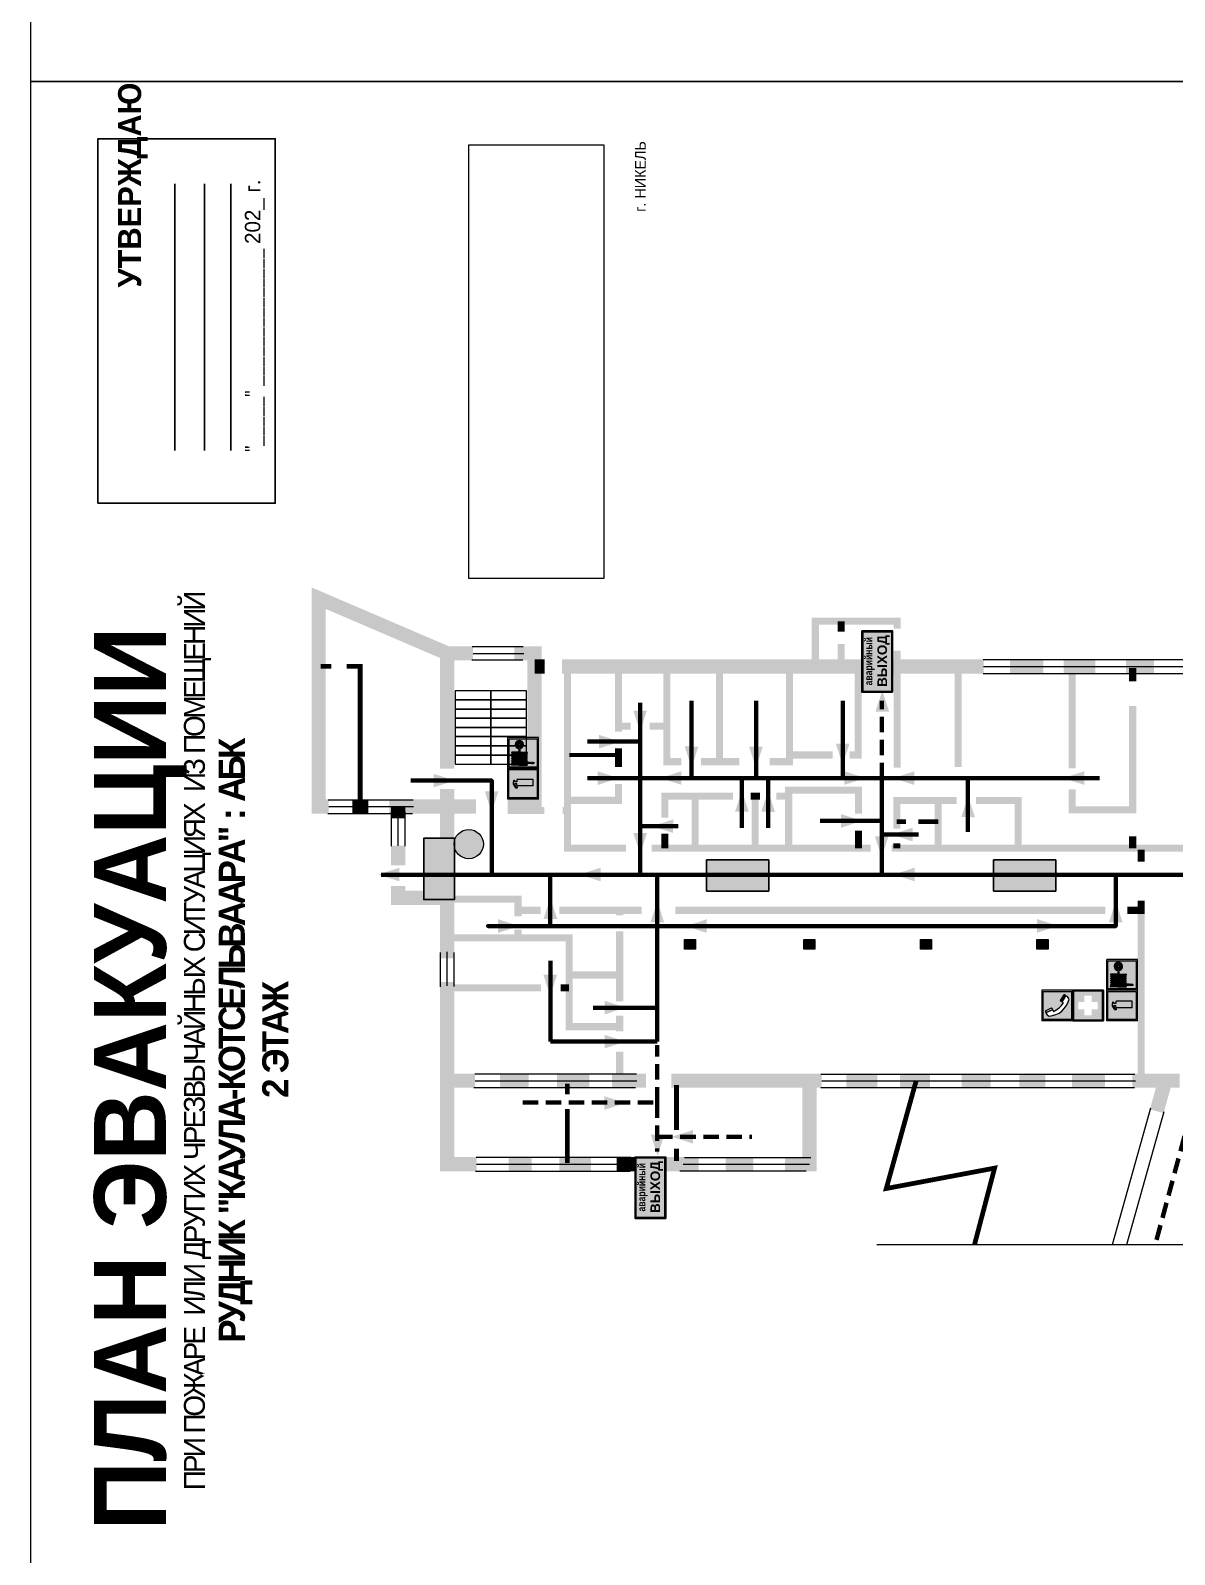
# Model space of a CAD drawing. Header units: millimetres. Extents: x 13114 to 67229, y 22859 to 38520.
# Drawn here: x 20346.7 to 20644.9, y 35564.2 to 35961.5 of the extents above; entities that cross this region are included whole.
import ezdxf

# ---------------------------------------------------------------- set-up
doc = ezdxf.new("R2010")
doc.units = ezdxf.units.MM
doc.linetypes.add('{ Wide Dash }', pattern=[12, 4, -2, 4, -2])
doc.layers.add('План_Штампы', color=7, linetype='Continuous')
doc.styles.add('обычный', font='arial.ttf')
picture_1 = doc.add_image_def('image1.jpg', size_in_pixel=(337, 105))

# ---------------------------------------------------------------- blocks, each defined once
blk = doc.blocks.new('A$C32E8229D')
at = {"true_color": 0xffffff}
blk.add_hatch(color=7, dxfattribs=at).paths.add_polyline_path([(0, 0), (0, -8), (16, -8), (16, 0)])
h = blk.add_hatch(color=126)
h.paths.add_polyline_path([(0.2, -0.2), (15.8, -0.2), (15.8, -7.8), (0.2, -7.8)])
h.paths.add_polyline_path([(13.49, -2.05), (12.08, -2.05), (11.37, -2.63, 0.162397), (11.29, -2.84), (11.29, -3.63), (10.35, -3.63), (10.35, -4.05), (11.68, -4.05), (11.68, -3.48), (12.26, -4.28), (11.29, -5.1), (11.29, -6.78), (11.85, -6.78), (11.85, -5.44), (12.8, -4.64), (12.8, -5.94), (14.46, -5.94), (14.46, -5.39), (13.45, -5.39), (13.45, -3.97), (12.46, -2.59), (13.15, -2.59), (13.69, -3.34), (14.18, -3)], flags=16)
h.paths.add_polyline_path([(10.74, -1.82, 1), (11.8, -1.82, 1)], flags=16)
h.paths.add_polyline_path([(9.39, -3.59), (5.99, -3.59), (6.56, -3.03), (5.91, -3.03), (5.1, -3.83), (5.91, -4.64), (6.56, -4.64), (5.99, -4.09), (9.39, -4.09)], flags=16)
h.paths.add_polyline_path([(4.29, -1.08), (1.72, -1.08), (1.72, -6.6), (4.29, -6.6)], flags=16)
at = {"color": 126}
blk.add_lwpolyline([(16, -8), (0, -8), (0, 0), (16, 0)], close=True, dxfattribs=at)
blk = doc.blocks.new('A$C3AD82952')
at = {"true_color": 0xf5f5ff}
h = blk.add_hatch(color=7, dxfattribs=at)
h.dxf.hatch_style = 1
h.paths.add_polyline_path([(8.21, 8.73, 0.414214), (7.89, 9.05), (7.22, 9.05), (7.22, 9.92), (7.59, 9.92, 1), (7.57, 10.36), (7.22, 10.36), (7.22, 10.6), (6.43, 10.6), (6.43, 10.36), (6.01, 10.36), (4.74, 9.59), (4.74, 8.69), (4.98, 8.73), (4.98, 9.26), (6.12, 9.91), (6.43, 9.91), (6.43, 9.05), (5.76, 9.05, 0.414214), (5.44, 8.73), (5.44, 2.2), (8.21, 2.2)], flags=0)
h.paths.add_polyline_path([(12.8, 12.8), (0, 12.8), (0, 0), (12.8, 0)])
h.paths.add_polyline_path([(0.51, 12.29), (12.29, 12.29), (12.29, 0.51), (0.51, 0.51)], flags=16)
h.paths.add_polyline_path([(4.74, 9.59), (6.01, 10.36), (6.43, 10.36), (6.43, 10.6), (7.22, 10.6), (7.22, 10.36), (7.59, 10.36, -0.94586), (7.59, 9.92), (7.22, 9.92), (7.22, 9.05), (7.89, 9.05, -0.414214), (8.21, 8.73), (8.21, 2.2), (5.44, 2.2), (5.44, 8.73, -0.414214), (5.76, 9.05), (6.43, 9.05), (6.43, 9.91), (6.12, 9.91), (4.98, 9.26), (4.98, 8.73), (4.74, 8.69)], flags=0)
h = blk.add_hatch(color=242)
h.dxf.hatch_style = 1
h.paths.add_polyline_path([(12.29, 12.29), (0.51, 12.29), (0.51, 0.51), (12.29, 0.51)])
h.paths.add_polyline_path([(4.74, 8.69), (4.74, 9.59), (6.01, 10.36), (6.43, 10.36), (6.43, 10.6), (7.22, 10.6), (7.22, 10.36), (7.59, 10.36, -0.94586), (7.59, 9.92), (7.22, 9.92), (7.22, 9.05), (7.89, 9.05, -0.414214), (8.21, 8.73), (8.21, 2.2), (5.44, 2.2), (5.44, 8.73, -0.414214), (5.76, 9.05), (6.43, 9.05), (6.43, 9.91), (6.12, 9.91), (4.98, 9.26), (4.98, 8.73)], flags=16)
h = blk.add_hatch(color=7, dxfattribs=at)
h.dxf.hatch_style = 1
h.paths.add_polyline_path([(8.21, 8.73, 0.414214), (7.89, 9.05), (7.22, 9.05), (7.22, 9.92), (7.59, 9.92, 1), (7.57, 10.36), (7.22, 10.36), (7.22, 10.6), (6.43, 10.6), (6.43, 10.36), (6.01, 10.36), (4.74, 9.59), (4.74, 8.69), (4.98, 8.73), (4.98, 9.26), (6.12, 9.91), (6.43, 9.91), (6.43, 9.05), (5.76, 9.05, 0.414214), (5.44, 8.73), (5.44, 2.2), (8.21, 2.2)])
at = {"color": 242, "lineweight": 5}
for p, q in [((0, 0), (0, 12.8)), ((0, 12.8), (12.8, 12.8)), ((12.8, 0), (12.8, 12.8)), ((6.01, 10.36), (4.74, 9.59)), ((4.74, 9.59), (4.74, 8.69)), ((4.74, 8.69), (4.98, 8.73)), ((4.98, 9.26), (6.12, 9.91)), ((4.98, 8.73), (4.98, 9.26)), ((5.44, 2.2), (5.44, 8.73)), ((5.76, 9.05), (6.43, 9.05)), ((6.01, 10.36), (6.43, 10.36)), ((6.12, 9.91), (6.43, 9.91)), ((7.22, 10.6), (6.43, 10.6)), ((6.43, 10.6), (6.43, 10.36)), ((6.43, 9.91), (6.43, 9.05)), ((7.22, 10.36), (7.22, 10.6)), ((7.59, 10.36), (7.22, 10.36)), ((7.22, 9.05), (7.22, 9.92)), ((7.59, 9.92), (7.22, 9.92)), ((7.89, 9.05), (7.22, 9.05)), ((8.21, 2.2), (8.21, 8.73)), ((0, 0), (12.8, 0)), ((5.44, 2.2), (8.21, 2.2))]:
    blk.add_line(p, q, dxfattribs=at)
blk.add_lwpolyline([(0.51, 12.29), (12.29, 12.29), (12.29, 0.51), (0.51, 0.51)], close=True, dxfattribs=at)
for centre, radius, start, end in [((5.76, 8.73), 0.32, 90, 180), ((7.58, 10.14), 0.223, 273.18746, 86.81254), ((7.89, 8.73), 0.32, 0, 90)]:
    blk.add_arc(centre, radius, start, end, dxfattribs=at)
blk = doc.blocks.new('A$C7B4425F7')
at = {"true_color": 0xffffff}
blk.add_hatch(color=7, dxfattribs=at).paths.add_polyline_path([(0, 0), (-16, 0), (-16, -8), (0, -8)])
h = blk.add_hatch(color=126)
h.paths.add_polyline_path([(-0.2, -0.2), (-15.8, -0.2), (-15.8, -7.8), (-0.2, -7.8)])
h.paths.add_polyline_path([(-11.76, -2.03), (-11.76, -3.66), (-11.17, -3.66, -0.568275), (-11.17, -6.18), (-12.58, -6.18), (-12.58, -2.03)], flags=16)
h.paths.add_polyline_path([(-13.33, -4.12, -0.495768), (-13.59, -6.18), (-15.03, -6.18), (-15.03, -2.03), (-13.59, -2.03, -0.487973)], flags=16)
h.paths.add_polyline_path([(-10.25, -2.03), (-9.48, -2.03), (-9.48, -6.18), (-10.25, -6.18)], flags=16)
h.paths.add_polyline_path([(-13.84, -3.69), (-14.24, -3.69), (-14.24, -3.03), (-13.9, -3.03, -0.692621)], flags=0)
h.paths.add_polyline_path([(-9.15, -2.03), (-8.4, -2.03), (-8.04, -3.07), (-7.68, -2.03), (-6.93, -2.03), (-7.64, -4.1), (-6.93, -6.18), (-7.68, -6.18), (-8.04, -5.14), (-8.4, -6.18), (-9.15, -6.18), (-8.44, -4.1)], flags=16)
h.paths.add_polyline_path([(-11.76, -4.46), (-11.42, -4.46, -0.692621), (-11.36, -5.12), (-11.76, -5.12)], flags=0)
h.paths.add_polyline_path([(-13.9, -5.2), (-14.24, -5.2), (-14.24, -4.55), (-13.84, -4.55, -0.708038)], flags=0)
edge = h.paths.add_edge_path(flags=16)
edge.add_ellipse((-5.51, -4.08), major_axis=(0, 2.05), ratio=0.586184, start_angle=0, end_angle=360)
edge = h.paths.add_edge_path(flags=0)
edge.add_ellipse((-5.51, -4.08), major_axis=(0, 1.14), ratio=0.454828, start_angle=0, end_angle=360)
h.paths.add_polyline_path([(-4.13, -4.96, 0.377264), (-3.48, -4.52, 0.0555), (-3.16, -2.03), (-1.66, -2.03), (-1.66, -4.96), (-0.96, -4.96), (-0.96, -7.01), (-1.75, -7.01), (-1.75, -6.18), (-3.3, -6.18), (-3.3, -7.02), (-4.13, -7.02)], flags=16)
h.paths.add_polyline_path([(-2.73, -2.91), (-2.28, -2.91), (-2.28, -4.96), (-3.05, -4.96, 0.079136)], flags=0)
at = {"color": 126}
blk.add_lwpolyline([(-16, -8), (0, -8), (0, 0), (-16, 0)], close=True, dxfattribs=at)
blk = doc.blocks.new('A$C7B8C2D5B')
at = {"lineweight": 0}
h = blk.add_hatch(color=5, dxfattribs=at)
h.dxf.hatch_style = 1
h.paths.add_polyline_path([(1.4, -3.02, 1), (-2.11, -3.02, 1)])
at = {"color": 5, "lineweight": 0}
blk.add_circle((-0.36, -3.02), 1.75, dxfattribs=at)
blk = doc.blocks.new('A$C37112FD5')
at = {"true_color": 0xf5f5ff}
h = blk.add_hatch(color=7, dxfattribs=at)
h.dxf.hatch_style = 1
h.paths.add_polyline_path([(12.8, -7.4), (0, -7.4), (0, -20.2), (12.8, -20.2)])
h.paths.add_polyline_path([(12.29, -7.91), (12.29, -19.69), (0.51, -19.69), (0.51, -7.91)], flags=16)
h.paths.add_polyline_path([(4.98, -9.04, -0.42597), (5.17, -9.22), (5.17, -12.25), (5.17, -15.29, -0.432244), (4.98, -15.47), (4.83, -15.47, -0.42597), (4.64, -15.29), (4.64, -12.25), (4.64, -9.22, -0.432244), (4.83, -9.04)], flags=0)
h.paths.add_polyline_path([(4.28, -9.22), (4.28, -12.25), (4.28, -15.29, -0.432244), (4.09, -15.47), (3.94, -15.47, -0.42597), (3.75, -15.29), (3.75, -12.25), (3.75, -9.22, -0.432244), (3.94, -9.04), (4.09, -9.04, -0.42597)], flags=0)
h.paths.add_polyline_path([(5.72, -9.04), (5.87, -9.04, -0.42597), (6.06, -9.22), (6.06, -12.25), (6.06, -15.29, -0.432244), (5.87, -15.47), (5.72, -15.47, -0.42597), (5.53, -15.29), (5.53, -12.25), (5.53, -9.22, -0.432244)], flags=0)
h.paths.add_polyline_path([(6.42, -8.9), (6.5, -8.9, -0.42597), (6.69, -9.08), (6.69, -12.03), (8.21, -12.03, -15.824349), (8.21, -12.47), (6.69, -12.47), (6.69, -15.42, -0.432244), (6.5, -15.6), (6.42, -15.6)], flags=0)
h.paths.add_polyline_path([(3.39, -9.22), (3.39, -12.25), (3.39, -15.29, -0.432244), (3.2, -15.47), (3.05, -15.47, -0.42597), (2.85, -15.29), (2.85, -12.25), (2.85, -9.22, -0.432244), (3.05, -9.04), (3.2, -9.04, -0.42597)], flags=0)
h.paths.add_polyline_path([(2.5, -9.22), (2.5, -16.71), (1.96, -16.71), (1.96, -9.22, -0.432244), (2.15, -9.04), (2.31, -9.04, -0.42597)], flags=0)
h.paths.add_polyline_path([(1.61, -8.9), (1.61, -15.6), (1.57, -15.6, -0.42597), (1.37, -15.42), (1.37, -12.03), (1.37, -9.09, -0.432244), (1.57, -8.9)], flags=0)
h.paths.add_polyline_path([(9.76, -10.81), (9.76, -12.03), (8.49, -12.03, -0.336371)], flags=0)
h.paths.add_polyline_path([(8.49, -12.47), (9.76, -12.47), (9.76, -13.7, -0.336371)], flags=0)
h.paths.add_polyline_path([(10.11, -10.81, -0.336371), (11.38, -12.03), (10.11, -12.03)], flags=0)
h.paths.add_polyline_path([(10.11, -12.47), (11.38, -12.47, -0.336371), (10.11, -13.7)], flags=0)
h.paths.add_polyline_path([(2.5, -16.84), (2.5, -17.05), (1.97, -17.05), (1.97, -16.84)], flags=0)
h.paths.add_polyline_path([(2.5, -17.24, -0.033778), (2.24, -18.6, -0.033778), (1.97, -17.24)], flags=0)
h = blk.add_hatch(color=242)
h.dxf.hatch_style = 1
h.paths.add_polyline_path([(12.29, -7.91), (0.51, -7.91), (0.51, -19.69), (12.29, -19.69)])
h.paths.add_polyline_path([(6.42, -15.6), (6.42, -8.9), (6.5, -8.9, -0.42597), (6.69, -9.08), (6.69, -12.03), (8.21, -12.03, -15.824349), (8.21, -12.47), (6.69, -12.47), (6.69, -15.42, -0.432244), (6.5, -15.6)], flags=16)
h.paths.add_polyline_path([(5.87, -15.47), (5.72, -15.47, -0.42597), (5.53, -15.29), (5.53, -12.25), (5.53, -9.22, -0.432244), (5.72, -9.04), (5.87, -9.04, -0.42597), (6.06, -9.22), (6.06, -12.25), (6.06, -15.29, -0.432244)], flags=16)
h.paths.add_polyline_path([(4.98, -15.47), (4.83, -15.47, -0.42597), (4.64, -15.29), (4.64, -12.25), (4.64, -9.22, -0.432244), (4.83, -9.04), (4.98, -9.04, -0.42597), (5.17, -9.22), (5.17, -12.25), (5.17, -15.29, -0.432244)], flags=16)
h.paths.add_polyline_path([(4.09, -15.47), (3.94, -15.47, -0.42597), (3.75, -15.29), (3.75, -12.25), (3.75, -9.22, -0.432244), (3.94, -9.04), (4.09, -9.04, -0.42597), (4.28, -9.22), (4.28, -12.25), (4.28, -15.29, -0.432244)], flags=16)
h.paths.add_polyline_path([(3.2, -15.47), (3.05, -15.47, -0.42597), (2.85, -15.29), (2.85, -12.25), (2.85, -9.22, -0.432244), (3.05, -9.04), (3.2, -9.04, -0.42597), (3.39, -9.22), (3.39, -12.25), (3.39, -15.29, -0.432244)], flags=16)
h.paths.add_polyline_path([(2.5, -17.05), (1.97, -17.05), (1.97, -16.84), (2.5, -16.84)], flags=16)
h.paths.add_polyline_path([(2.5, -17.24, -0.033778), (2.24, -18.6, -0.033778), (1.97, -17.24)], flags=16)
h.paths.add_polyline_path([(2.5, -16.71), (1.96, -16.71), (1.96, -9.22, -0.432244), (2.15, -9.04), (2.31, -9.04, -0.42597), (2.5, -9.22)], flags=16)
h.paths.add_polyline_path([(1.61, -15.6), (1.57, -15.6, -0.42597), (1.37, -15.42), (1.37, -12.03), (1.37, -9.09, -0.432244), (1.57, -8.9), (1.61, -8.9)], flags=16)
h.paths.add_polyline_path([(8.49, -12.47), (9.76, -12.47), (9.76, -13.7, -0.336371)], flags=0)
h.paths.add_polyline_path([(10.11, -13.7), (10.11, -12.47), (11.38, -12.47, -0.336371)], flags=0)
h.paths.add_polyline_path([(8.49, -12.03, -0.336371), (9.76, -10.81), (9.76, -12.03)], flags=0)
h.paths.add_polyline_path([(10.11, -12.03), (10.11, -10.81, -0.336371), (11.38, -12.03)], flags=0)
h = blk.add_hatch(color=7, dxfattribs=at)
h.dxf.hatch_style = 1
h.paths.add_polyline_path([(1.61, -8.9), (1.57, -8.9, 0.432244), (1.37, -9.09), (1.37, -12.03), (1.37, -15.42, 0.42597), (1.57, -15.6), (1.61, -15.6)])
h.paths.add_polyline_path([(2.5, -9.22, 0.42597), (2.31, -9.04), (2.15, -9.04, 0.432244), (1.96, -9.22), (1.96, -16.71), (2.5, -16.71)])
h.paths.add_polyline_path([(2.5, -16.84), (1.97, -16.84), (1.97, -17.05), (2.5, -17.05)])
h.paths.add_polyline_path([(2.5, -17.24), (1.97, -17.24, 0.033778), (2.24, -18.6, 0.033778)])
h.paths.add_polyline_path([(3.39, -12.25), (3.39, -9.22, 0.42597), (3.2, -9.04), (3.05, -9.04, 0.432244), (2.85, -9.22), (2.85, -12.25), (2.85, -15.29, 0.42597), (3.05, -15.47), (3.2, -15.47, 0.432244), (3.39, -15.29)])
h.paths.add_polyline_path([(4.28, -12.25), (4.28, -9.22, 0.42597), (4.09, -9.04), (3.94, -9.04, 0.432244), (3.75, -9.22), (3.75, -12.25), (3.75, -15.29, 0.42597), (3.94, -15.47), (4.09, -15.47, 0.432244), (4.28, -15.29)])
h.paths.add_polyline_path([(5.17, -12.25), (5.17, -9.22, 0.42597), (4.98, -9.04), (4.83, -9.04, 0.432244), (4.64, -9.22), (4.64, -12.25), (4.64, -15.29, 0.42597), (4.83, -15.47), (4.98, -15.47, 0.432244), (5.17, -15.29)])
h.paths.add_polyline_path([(6.06, -12.25), (6.06, -9.22, 0.42597), (5.87, -9.04), (5.72, -9.04, 0.432244), (5.53, -9.22), (5.53, -12.25), (5.53, -15.29, 0.42597), (5.72, -15.47), (5.87, -15.47, 0.432244), (6.06, -15.29)])
h.paths.add_polyline_path([(6.69, -12.47), (8.21, -12.47, 15.824349), (8.21, -12.03), (6.69, -12.03), (6.69, -9.08, 0.42597), (6.5, -8.9), (6.42, -8.9), (6.42, -15.6), (6.5, -15.6, 0.432244), (6.69, -15.42)])
h.paths.add_polyline_path([(8.49, -12.47), (9.76, -12.47), (9.76, -13.7, -0.336371)], flags=16)
h.paths.add_polyline_path([(8.49, -12.03, -0.336371), (9.76, -10.81), (9.76, -12.03)], flags=16)
h.paths.add_polyline_path([(10.11, -12.47), (11.38, -12.47, -0.336371), (10.11, -13.7)], flags=16)
h.paths.add_polyline_path([(10.11, -12.03), (10.11, -10.81, -0.336371), (11.38, -12.03)], flags=16)
h = blk.add_hatch(color=242)
h.dxf.hatch_style = 1
h.paths.add_polyline_path([(9.76, -10.81, 0.336371), (8.49, -12.03), (9.76, -12.03)])
h.paths.add_polyline_path([(10.11, -10.81), (10.11, -12.03), (11.38, -12.03, 0.336371)])
h.paths.add_polyline_path([(11.38, -12.47), (10.11, -12.47), (10.11, -13.7, 0.336371)])
h.paths.add_polyline_path([(9.76, -12.47), (8.49, -12.47, 0.336371), (9.76, -13.7)])
at = {"color": 242, "lineweight": 5}
for p, q in [((0, -20.2), (0, -7.4)), ((0, -7.4), (12.8, -7.4)), ((1.37, -12.03), (1.37, -9.08)), ((1.37, -12.03), (1.37, -15.42)), ((1.57, -8.9), (1.61, -8.9)), ((1.61, -8.9), (1.61, -15.6)), ((1.96, -16.71), (1.96, -9.22)), ((2.15, -9.04), (2.31, -9.04)), ((2.5, -16.71), (2.5, -9.22)), ((2.85, -12.25), (2.85, -9.22)), ((2.85, -12.25), (2.85, -15.29)), ((3.05, -9.04), (3.2, -9.04)), ((3.39, -12.25), (3.39, -9.22)), ((3.39, -12.25), (3.39, -15.29)), ((3.75, -12.25), (3.75, -9.22)), ((3.75, -12.25), (3.75, -15.29)), ((3.94, -9.04), (4.09, -9.04)), ((4.28, -12.25), (4.28, -9.22)), ((4.28, -12.25), (4.28, -15.29)), ((4.64, -12.25), (4.64, -9.22)), ((4.64, -12.25), (4.64, -15.29)), ((4.83, -9.04), (4.98, -9.04)), ((5.17, -12.25), (5.17, -9.22)), ((5.17, -12.25), (5.17, -15.29)), ((5.53, -12.25), (5.53, -9.22)), ((5.53, -12.25), (5.53, -15.29)), ((5.72, -9.04), (5.87, -9.04)), ((6.06, -12.25), (6.06, -9.22)), ((6.06, -12.25), (6.06, -15.29)), ((6.42, -8.9), (6.42, -15.6)), ((6.5, -8.9), (6.42, -8.9)), ((6.69, -12.03), (6.69, -9.08)), ((8.21, -12.03), (6.69, -12.03)), ((8.21, -12.47), (6.69, -12.47)), ((6.69, -12.47), (6.69, -15.42)), ((9.76, -12.03), (8.49, -12.03)), ((9.76, -12.47), (8.49, -12.47)), ((9.76, -10.81), (9.76, -12.03)), ((9.76, -12.47), (9.76, -13.7)), ((10.11, -10.81), (10.11, -12.03)), ((11.38, -12.03), (10.11, -12.03)), ((11.38, -12.47), (10.11, -12.47)), ((10.11, -12.47), (10.11, -13.7)), ((12.8, -20.2), (12.8, -7.4)), ((1.57, -15.6), (1.61, -15.6)), ((1.96, -16.71), (2.5, -16.71)), ((1.97, -16.84), (2.5, -16.84)), ((1.97, -17.05), (1.97, -16.84)), ((2.5, -17.05), (1.97, -17.05)), ((1.97, -17.24), (2.5, -17.24)), ((2.5, -16.84), (2.5, -17.05)), ((3.05, -15.47), (3.2, -15.47)), ((3.94, -15.47), (4.09, -15.47)), ((4.83, -15.47), (4.98, -15.47)), ((5.72, -15.47), (5.87, -15.47)), ((6.42, -15.6), (6.5, -15.6)), ((0, -20.2), (12.8, -20.2))]:
    blk.add_line(p, q, dxfattribs=at)
blk.add_lwpolyline([(0.51, -7.91), (12.29, -7.91), (12.29, -19.69), (0.51, -19.69)], close=True, dxfattribs=at)
for centre, radius, start, end in [((1.56, -9.09), 0.182, 87.10267, 180.60715), ((2.15, -9.22), 0.182, 87.10267, 180.60715), ((2.32, -9.22), 0.182, 359.39285, 92.89733), ((3.04, -9.22), 0.182, 87.10267, 180.60715), ((3.21, -9.22), 0.182, 359.39285, 92.89733), ((3.93, -9.22), 0.182, 87.10267, 180.60715), ((4.1, -9.22), 0.182, 359.39285, 92.89733), ((4.82, -9.22), 0.182, 87.10267, 180.60715), ((4.99, -9.22), 0.182, 359.39285, 92.89733), ((5.71, -9.22), 0.182, 87.10267, 180.60715), ((5.88, -9.22), 0.182, 359.39285, 92.89733), ((6.51, -9.09), 0.182, 359.39285, 92.89733), ((9.93, -12.25), 1.74, 187.23185, 172.76815), ((9.93, -12.25), 1.46, 96.99266, 171.35851), ((9.93, -12.25), 1.46, 188.64149, 263.00734), ((9.93, -12.25), 1.46, 8.64149, 83.00734), ((9.93, -12.25), 1.46, 276.99266, 351.35851), ((1.56, -15.42), 0.182, 179.39285, 272.89733), ((12.17, -15.98), 10.27, 187.04098, 194.7793), ((-7.7, -15.98), 10.27, 345.2207, 352.95902), ((3.04, -15.29), 0.182, 179.39285, 272.89733), ((3.21, -15.29), 0.182, 267.10267, 0.60715), ((3.93, -15.29), 0.182, 179.39285, 272.89733), ((4.1, -15.29), 0.182, 267.10267, 0.60715), ((4.82, -15.29), 0.182, 179.39285, 272.89733), ((4.99, -15.29), 0.182, 267.10267, 0.60715), ((5.71, -15.29), 0.182, 179.39285, 272.89733), ((5.88, -15.29), 0.182, 267.10267, 0.60715), ((6.51, -15.42), 0.182, 267.10267, 0.60715)]:
    blk.add_arc(centre, radius, start, end, dxfattribs=at)
blk = doc.blocks.new('A$C41C009D9')
at = {"true_color": 0xffffff}
blk.add_hatch(color=7, dxfattribs=at).paths.add_polyline_path([(0, 8), (-16, 8), (-16, 0), (0, 0)])
h = blk.add_hatch(color=126)
h.dxf.hatch_style = 1
h.paths.add_polyline_path([(-15.8, 7.8), (-15.8, 0.2), (-0.2, 0.2), (-0.2, 7.8)])
at = {"color": 126}
for points in [[(-16, 0), (0, 0), (0, 8), (-16, 8)], [(-16, 0), (0, 0), (0, 8), (-16, 8)], [(-15.8, 7.8), (-0.2, 7.8), (-0.2, 0.2), (-15.8, 0.2)]]:
    blk.add_lwpolyline(points, close=True, dxfattribs=at)
at = {"color": 7, "true_color": 0xffffff, "insert": (-15.8, 7.3), "char_height": 2.5, "width": 15.5999, "attachment_point": 1, "style": 'обычный'}
blk.add_mtext('\\pi1.6133;{\\fArial|b1|i0|c204|p34;\\H0.8x;\\W0.8;аварийный\\H1.25x;\\W1;\\P\\pi1.2327;ВЫХОД}', dxfattribs=at)
blk = doc.blocks.new('A$C18900ED3')
h = blk.add_hatch(color=126)
h.paths.add_polyline_path([(-0.18, -0.18), (-7.02, -0.18), (-7.02, -7.02), (-0.18, -7.02)])
h.paths.add_polyline_path([(-5.89, -4.46), (-5.89, -2.77), (-4.46, -2.77), (-4.46, -1.31), (-2.77, -1.31), (-2.77, -2.77), (-1.33, -2.77), (-1.33, -4.46), (-2.77, -4.46), (-2.77, -5.89), (-4.46, -5.89), (-4.46, -4.46)], flags=16)
at = {"color": 126}
for p, q in [((-7.2, 0), (-7.2, -7.2)), ((0, 0), (-7.2, 0)), ((0, -7.2), (0, 0)), ((-7.02, -7.02), (-7.02, -0.18)), ((-7.02, -0.18), (-0.18, -0.18)), ((-0.18, -0.18), (-0.18, -7.02)), ((-0.18, -7.02), (-7.02, -7.02)), ((-7.2, -7.2), (0, -7.2))]:
    blk.add_line(p, q, dxfattribs=at)
blk = doc.blocks.new('A$C456E1F9C')
at = {"lineweight": 5}
h = blk.add_hatch(color=242, dxfattribs=at)
h.paths.add_polyline_path([(0.51, -1.47), (0.51, -13.26), (12.29, -13.26), (12.29, -1.47)])
h.paths.add_polyline_path([(5.42, -4.95, -0.254479), (4.78, -5.4), (3.52, -2.53, -0.209735), (4.23, -2.4)], flags=16)
h.paths.add_polyline_path([(8.53, -8.6), (10.87, -10.17), (10.54, -10.76), (8.03, -9.13, -0.192251)], flags=16)
h.paths.add_polyline_path([(4.61, -5.49, 0.005518), (3.87, -5.72, 0.128647), (7.49, -10.01, 0.00809), (7.83, -9.33), (10.47, -10.97, -0.16736), (8.99, -12.25, -0.327862), (1.95, -3.95, -0.166952), (3.36, -2.62)], flags=16)
at = {"color": 242, "lineweight": 5}
for p, q in [((0, -13.77), (0, -0.97)), ((12.8, -0.97), (0, -0.97)), ((4.61, -5.49), (3.36, -2.62)), ((3.52, -2.53), (4.78, -5.4)), ((4.23, -2.4), (5.42, -4.95)), ((12.8, -13.77), (12.8, -0.97)), ((7.83, -9.33), (10.47, -10.97)), ((8.03, -9.13), (10.54, -10.76)), ((10.81, -10.12), (8.53, -8.6)), ((10.54, -10.76), (10.8, -10.3)), ((10.8, -10.3), (10.81, -10.12)), ((0, -13.77), (12.8, -13.77))]:
    blk.add_line(p, q, dxfattribs=at)
blk.add_lwpolyline([(0.51, -1.47), (12.29, -1.47), (12.29, -13.26), (0.51, -13.26)], close=True, dxfattribs=at)
for centre, radius, start, end in [((4.59, -5.34), 2.99, 114.28453, 152.19739), ((11.12, -3.31), 9.19, 183.99153, 256.60086), ((4.02, -3.27), 0.891, 76.32839, 123.70924), ((14.98, -39.1), 35.17, 107.14873, 108.41345), ((13.86, -0.94), 11.08, 205.55365, 234.87622), ((4.68, -4.59), 0.824, 276.9621, 334.07228), ((-13.31, 0.8), 23.44, 332.54871, 334.40268), ((8.94, -9.5), 0.989, 114.40924, 157.93883), ((7.87, -9.46), 3, 291.92908, 329.9329)]:
    blk.add_arc(centre, radius, start, end, dxfattribs=at)

msp = doc.modelspace()

# ---------------------------------------------------------------- hatches: boundary and pattern name
at = {"lineweight": 0}
h = msp.add_hatch(color=256, dxfattribs=at)
h.dxf.hatch_style = 1
h.paths.add_polyline_path([(20517.13, 35721.99), (20520, 35721.99), (20520, 35724.59), (20517.13, 35724.59)])
h = msp.add_hatch(color=256, dxfattribs=at)
h.dxf.hatch_style = 1
h.paths.add_polyline_path([(20548.23, 35721.99), (20551.1, 35721.99), (20551.1, 35724.59), (20548.23, 35724.59)])
h = msp.add_hatch(color=256, dxfattribs=at)
h.dxf.hatch_style = 1
h.paths.add_polyline_path([(20578.65, 35721.99), (20581.53, 35721.99), (20581.53, 35724.59), (20578.65, 35724.59)])
h = msp.add_hatch(color=256, dxfattribs=at)
h.dxf.hatch_style = 1
h.paths.add_polyline_path([(20609.04, 35721.99), (20611.92, 35721.99), (20611.92, 35724.59), (20609.04, 35724.59)])

# ---------------------------------------------------------------- linework, layer by layer
at = {"color": 5, "lineweight": 0}
for points in [[(20346.69, 35948.23), (20946.69, 35948.23), (20946.69, 36343.23), (20346.69, 36343.23)], [(20346.69, 35553.23), (20946.69, 35553.23), (20946.69, 35948.23), (20346.69, 35948.23)]]:
    msp.add_lwpolyline(points, close=True, dxfattribs=at)
msp.add_lwpolyline([(20364.28, 35838.28), (20364.28, 35933.29), (20410.48, 35933.29), (20410.48, 35838.28)], close=True)
for points in [[(20384.33, 35852.03), (20384.33, 35921.56)], [(20392.09, 35852.03), (20392.09, 35921.56)], [(20398.88, 35852.03), (20398.88, 35921.56)]]:
    msp.add_lwpolyline(points)
at = {"lineweight": 0}
for points, const_width in [([(20455.32, 35799.15), (20421.82, 35813.53), (20421.82, 35759.22), (20424.45, 35759.22)], 3.71), ([(20551.27, 35795.86), (20551.27, 35807.53), (20572.62, 35807.53), (20572.62, 35805.59)], 1.85), ([(20558.01, 35807.53), (20558.01, 35804.81)], 1.85), ([(20558.01, 35801.6), (20558.01, 35796.25)], 1.85), ([(20455.32, 35769.11), (20455.32, 35799.15), (20462.06, 35799.15)], 3.71), ([(20472.81, 35799.15), (20478.09, 35799.15), (20478.09, 35759.22), (20471.1, 35759.22)], 3.71), ([(20572.62, 35799.86), (20572.62, 35769.34)], 1.85), ([(20422.36, 35795.74), (20425.15, 35795.74)], 1.24), ([(20429.08, 35795.74), (20432.62, 35795.74), (20432.62, 35759.88)], 1.24), ([(20478.09, 35795.71), (20480.68, 35795.71)], 3.71), ([(20485.22, 35795.71), (20564.5, 35795.71)], 3.71), ([(20485.39, 35758.21), (20486.65, 35758.21), (20486.65, 35795.02), (20486.65, 35748.36), (20501.88, 35748.36)], 1.85), ([(20499.94, 35778.72), (20499.94, 35795.06), (20499.94, 35780.17), (20503.15, 35780.17)], 1.85), ([(20508.07, 35780.17), (20512.55, 35780.17), (20512.55, 35794), (20512.55, 35770.91), (20516.38, 35770.91)], 1.85), ([(20526.28, 35770.91), (20526.28, 35794.85)], 1.85), ([(20539.34, 35770.91), (20544.55, 35770.91), (20544.55, 35795.25), (20544.55, 35772.64), (20555.83, 35772.64)], 1.85), ([(20560.19, 35772.64), (20562.43, 35772.64), (20562.43, 35794.99)], 1.85), ([(20570.36, 35795.71), (20595.12, 35795.71)], 3.71), ([(20588.49, 35795.17), (20588.49, 35769.55)], 1.85), ([(20601.98, 35795.71), (20610.68, 35795.71)], 3.71), ([(20616.01, 35795.71), (20624.28, 35795.71)], 3.71), ([(20618.24, 35795.74), (20618.24, 35769.17)], 1.85), ([(20632.23, 35795.71), (20639.52, 35795.71)], 3.71), ([(20633.99, 35791.89), (20633.99, 35795.33)], 1.85), ([(20618.24, 35763.74), (20618.24, 35758.37), (20633.99, 35758.37), (20633.99, 35757.46), (20633.99, 35785.43)], 1.85), ([(20499.94, 35769.51), (20499.94, 35774.41)], 1.85), ([(20487.18, 35772.67), (20499.19, 35772.67)], 1), ([(20521.44, 35770.91), (20531.49, 35770.91)], 1.85), ([(20486.65, 35760.82), (20499.94, 35760.82), (20499.94, 35765.07)], 1.85), ([(20462.81, 35759.22), (20455.32, 35759.22), (20455.32, 35763.81)], 3.71), ([(20512.04, 35756.29), (20512.04, 35761.91), (20529.85, 35761.91)], 1.85), ([(20519.93, 35761.91), (20519.93, 35748.36)], 1.85), ([(20534.45, 35761.91), (20536.86, 35761.91)], 1.85), ([(20535.61, 35761.91), (20535.61, 35748.36)], 1.85), ([(20541.09, 35761.91), (20544.33, 35761.91), (20544.33, 35748.36), (20544.33, 35763.49), (20562.52, 35763.49), (20562.52, 35757.39)], 1.85), ([(20430.62, 35759.22), (20434.73, 35759.22)], 3.71), ([(20440.19, 35759.22), (20455.32, 35759.22)], 3.71), ([(20442.55, 35759.22), (20442.55, 35756.17)], 3.71), ([(20455.32, 35759.22), (20455.32, 35746.59)], 3.71), ([(20471.1, 35758.21), (20480.64, 35758.21)], 1.85), ([(20571.17, 35748.36), (20699.24, 35748.36), (20699.24, 35760.57)], 1.85), ([(20572.51, 35753.48), (20572.51, 35760.79), (20588.14, 35760.79)], 1.85), ([(20583.31, 35760.79), (20583.31, 35748.36)], 1.85), ([(20593.11, 35760.79), (20604.12, 35760.79), (20604.12, 35748.36)], 1.85), ([(20442.55, 35748.99), (20442.55, 35743.86)], 3.71), ([(20512.04, 35748.36), (20512.04, 35752.13)], 1.85), ([(20562.52, 35748.36), (20562.52, 35752.95)], 1.85), ([(20572.51, 35748.36), (20572.51, 35749.59)], 1.85), ([(20633.99, 35748.36), (20633.99, 35751.47)], 1.85), ([(20508.6, 35748.36), (20565.68, 35748.36)], 1.85), ([(20636.19, 35744.81), (20636.19, 35747.98)], 1.85), ([(20455.32, 35741.69), (20455.32, 35719.62)], 3.71), ([(20442.55, 35738.51), (20442.55, 35735.43), (20455.32, 35735.43)], 3.71), ([(20456.18, 35735.08), (20473.77, 35735.08), (20473.77, 35730.62)], 1.85), ([(20632.64, 35732.15), (20636.19, 35732.15), (20636.19, 35734.71)], 1.85), ([(20473.77, 35732.15), (20479.67, 35732.15)], 1.85), ([(20500.28, 35730.81), (20500.28, 35732.15), (20505.98, 35732.15), (20484.57, 35732.15)], 1.85), ([(20514.81, 35732.15), (20626.83, 35732.15)], 1.85), ([(20636.19, 35732.15), (20636.19, 35687.91)], 1.85), ([(20473.77, 35727.11), (20473.77, 35724.97), (20455.49, 35724.97), (20487.09, 35724.97), (20487.09, 35701.83), (20500.28, 35701.83), (20500.28, 35700.6), (20500.28, 35704.71)], 1.85), ([(20500.28, 35708.42), (20500.28, 35726.71)], 1.85), ([(20455.32, 35713.51), (20455.32, 35665.99), (20462.99, 35665.99)], 3.71), ([(20487.09, 35715.29), (20500.28, 35715.29)], 1.85), ([(20479.73, 35711.95), (20456.82, 35711.95)], 1.85), ([(20487.09, 35711.95), (20484.92, 35711.95)], 1.85), ([(20500.28, 35695.27), (20500.28, 35688.3)], 1.85), ([(20455.32, 35687.74), (20462.59, 35687.74)], 3.71), ([(20476.51, 35687.74), (20469.09, 35687.74)], 3.71), ([(20492.4, 35687.74), (20483.94, 35687.74)], 3.71), ([(20486.63, 35684.15), (20486.63, 35686.94)], 1.24), ([(20507.15, 35687.74), (20498.28, 35687.74)], 3.71), ([(20543.34, 35665.99), (20549.73, 35665.99), (20549.73, 35687.74), (20552.94, 35687.74), (20513.75, 35687.74)], 3.71), ([(20515.08, 35686.63), (20515.08, 35674.92)], 1.24), ([(20559.31, 35687.74), (20567.41, 35687.74)], 3.71), ([(20577.56, 35687.74), (20569.76, 35659.63), (20598, 35664.95), (20592.76, 35645)], 1.24), ([(20573.36, 35687.74), (20581.13, 35687.74)], 3.71), ([(20589.4, 35687.74), (20597, 35687.74)], 3.71), ([(20604.44, 35687.74), (20611.22, 35687.74)], 3.71), ([(20618.17, 35687.74), (20626.77, 35687.74)], 3.71), ([(20633.88, 35687.74), (20646.28, 35687.74)], 3.71), ([(20642.49, 35687.74), (20640.26, 35679.79)], 3.71), ([(20486.63, 35666.31), (20486.63, 35680.32)], 1.24), ([(20515.08, 35670.01), (20515.08, 35666.79)], 1.24), ([(20471.33, 35665.99), (20477.31, 35665.99)], 3.71), ([(20484.52, 35665.99), (20492.76, 35665.99)], 3.71), ([(20499.46, 35665.99), (20504.3, 35665.99)], 3.71), ([(20510.58, 35665.99), (20520.88, 35665.99)], 3.71), ([(20527.89, 35665.99), (20535.1, 35665.99)], 3.71)]:
    msp.add_lwpolyline(points, dxfattribs=dict(at, const_width=const_width))
for points in [[(20461.86, 35800.93), (20475.11, 35800.93)], [(20462.06, 35799.15), (20475.31, 35799.15)], [(20461.74, 35797.42), (20474.99, 35797.42)], [(20595.04, 35797.52), (20692.01, 35797.52)], [(20595.04, 35793.9), (20692, 35793.9)], [(20595.12, 35795.71), (20692.09, 35795.71)], [(20424.29, 35760.99), (20446.41, 35760.99)], [(20424.45, 35759.22), (20446.57, 35759.22)], [(20442.55, 35748.99), (20442.55, 35757.91)], [(20424.17, 35757.43), (20446.28, 35757.43)], [(20440.75, 35748.85), (20440.75, 35757.77)], [(20444.35, 35748.9), (20444.35, 35757.81)], [(20453.57, 35712.21), (20453.57, 35721.12)], [(20455.32, 35712.43), (20455.32, 35721.34)], [(20457.09, 35712.28), (20457.09, 35721.2)], [(20462.54, 35689.52), (20504.69, 35689.52)], [(20462.59, 35687.74), (20504.74, 35687.74)], [(20462.59, 35687.74), (20504.74, 35687.74)], [(20552.72, 35689.48), (20634.52, 35689.48)], [(20552.94, 35687.74), (20634.74, 35687.74)], [(20462.23, 35685.96), (20504.38, 35685.96)], [(20552.7, 35685.97), (20634.5, 35685.97)], [(20628.69, 35645), (20638.68, 35680.69)], [(20632.45, 35645), (20642.16, 35679.69)], [(20462.86, 35667.79), (20503.17, 35667.79)], [(20517.15, 35667.69), (20550.06, 35667.69)], [(20462.68, 35664.18), (20502.98, 35664.18)], [(20462.99, 35665.99), (20503.29, 35665.99)], [(20515.97, 35664.22), (20548.88, 35664.22)], [(20516.82, 35665.99), (20549.73, 35665.99)], [(20567.3, 35645), (20730.05, 35645)]]:
    msp.add_lwpolyline(points, dxfattribs=at)
for points in [[(20457.39, 35787.02), (20466.68, 35787.02), (20466.68, 35789.42), (20457.39, 35789.42)], [(20457.39, 35784.62), (20466.68, 35784.62), (20466.68, 35787.02), (20457.39, 35787.02)], [(20466.68, 35787.02), (20475.98, 35787.02), (20475.98, 35789.42), (20466.68, 35789.42)], [(20466.68, 35784.62), (20475.98, 35784.62), (20475.98, 35787.02), (20466.68, 35787.02)], [(20457.39, 35782.23), (20466.68, 35782.23), (20466.68, 35784.62), (20457.39, 35784.62)], [(20457.39, 35779.83), (20466.68, 35779.83), (20466.68, 35782.23), (20457.39, 35782.23)], [(20466.68, 35782.23), (20475.98, 35782.23), (20475.98, 35784.62), (20466.68, 35784.62)], [(20466.68, 35779.83), (20475.98, 35779.83), (20475.98, 35782.23), (20466.68, 35782.23)], [(20457.39, 35777.43), (20466.68, 35777.43), (20466.68, 35779.83), (20457.39, 35779.83)], [(20466.68, 35777.43), (20475.98, 35777.43), (20475.98, 35779.83), (20466.68, 35779.83)], [(20457.39, 35775.04), (20466.68, 35775.04), (20466.68, 35777.43), (20457.39, 35777.43)], [(20457.39, 35772.64), (20466.68, 35772.64), (20466.68, 35775.04), (20457.39, 35775.04)], [(20466.68, 35775.04), (20475.98, 35775.04), (20475.98, 35777.43), (20466.68, 35777.43)], [(20466.68, 35772.64), (20475.98, 35772.64), (20475.98, 35775.04), (20466.68, 35775.04)], [(20457.39, 35770.24), (20466.68, 35770.24), (20466.68, 35772.64), (20457.39, 35772.64)], [(20466.68, 35770.24), (20475.98, 35770.24), (20475.98, 35772.64), (20466.68, 35772.64)], [(20517.13, 35724.59), (20520, 35724.59), (20520, 35721.99), (20517.13, 35721.99)], [(20548.23, 35724.59), (20551.1, 35724.59), (20551.1, 35721.99), (20548.23, 35721.99)], [(20578.65, 35724.59), (20581.53, 35724.59), (20581.53, 35721.99), (20578.65, 35721.99)], [(20609.04, 35724.59), (20611.92, 35724.59), (20611.92, 35721.99), (20609.04, 35721.99)]]:
    msp.add_lwpolyline(points, close=True, dxfattribs=at)
at = {"color": 126, "lineweight": 100, "true_color": 0x008754}
for points in [[(20491.9, 35776.16), (20505.6, 35776.16), (20505.6, 35766.62), (20505.6, 35786.29)], [(20519.03, 35766.62), (20519.03, 35786.77)], [(20535.84, 35766.62), (20535.84, 35786.77)], [(20558.43, 35766.62), (20558.43, 35786.77)], [(20445.86, 35765.98), (20466.93, 35765.98), (20466.93, 35741.4)], [(20505.6, 35766.62), (20491.9, 35766.62)], [(20505.6, 35741.4), (20505.6, 35766.62), (20568.6, 35766.62), (20568.6, 35741.4)], [(20532.11, 35766.62), (20532.11, 35753.67)], [(20538.95, 35766.62), (20538.95, 35753.67)], [(20568.6, 35766.62), (20625.35, 35766.62)], [(20591.02, 35766.62), (20591.02, 35752.59)], [(20438.06, 35741.4), (20734.1, 35741.4), (20734.1, 35763.69), (20768.85, 35763.69)], [(20515.5, 35754.06), (20505.6, 35754.06)], [(20568.6, 35755.49), (20552.54, 35755.49)], [(20568.6, 35751.89), (20578.17, 35751.89)], [(20482.19, 35741.4), (20482.19, 35728.05)], [(20510.08, 35728.05), (20629.6, 35728.05), (20629.6, 35741.4)], [(20510.08, 35741.4), (20510.08, 35728.05)], [(20493.38, 35728.05), (20465.95, 35728.05), (20510.08, 35728.05), (20510.08, 35706.75)], [(20629.6, 35728.05), (20629.6, 35728.05)], [(20482.2, 35697.92), (20482.2, 35718.96)], [(20493.38, 35706.75), (20510.08, 35706.75), (20510.08, 35697.92)], [(20510.08, 35697.92), (20482.2, 35697.92)]]:
    msp.add_lwpolyline(points, dxfattribs=at)
at = {"color": 126, "linetype": '{ Wide Dash }', "lineweight": 100, "true_color": 0x008754}
for points in [[(20568.6, 35766.62), (20568.6, 35786.77)], [(20510.08, 35682.06), (20510.08, 35697.02)], [(20650.65, 35684.83), (20639.88, 35645)], [(20474.99, 35682.06), (20510.08, 35682.06), (20510.08, 35669.28)], [(20510.08, 35673.11), (20534.7, 35673.11)]]:
    msp.add_lwpolyline(points, dxfattribs=at)
at = {"lineweight": 0, "const_width": 1.24, "elevation": 1.24}
for points in [[(20572.51, 35755.29), (20574.92, 35755.29)], [(20583.31, 35755.29), (20578.14, 35755.29)]]:
    msp.add_lwpolyline(points, dxfattribs=at)
at = {"layer": 'План_Штампы', "color": 126, "true_color": 0x008754}
for points in [[(20570.52, 35783.96), (20566.95, 35783.97), (20568.72, 35789.44)], [(20503.8, 35784.23), (20507.37, 35784.22), (20505.6, 35778.75)], [(20494.86, 35774.34), (20494.87, 35777.9), (20500.34, 35776.13)], [(20517.22, 35774.87), (20520.79, 35774.86), (20519.02, 35769.39)], [(20533.99, 35774.8), (20537.56, 35774.79), (20535.79, 35769.32)], [(20556.62, 35775.59), (20560.18, 35775.58), (20558.41, 35770.11)], [(20451.75, 35764.19), (20451.76, 35767.75), (20457.23, 35765.98)], [(20494.55, 35764.83), (20494.56, 35768.39), (20500.03, 35766.63)], [(20516.38, 35768.43), (20516.38, 35764.87), (20510.9, 35766.64)], [(20558.82, 35764.86), (20558.83, 35768.42), (20564.3, 35766.65)], [(20577.07, 35768.41), (20577.07, 35764.84), (20571.59, 35766.61)], [(20621.38, 35768.41), (20621.37, 35764.85), (20615.9, 35766.62)], [(20465.1, 35763.22), (20468.66, 35763.21), (20466.89, 35757.74)], [(20533.92, 35757.84), (20530.35, 35757.85), (20532.12, 35763.32)], [(20540.74, 35757.83), (20537.18, 35757.84), (20538.94, 35763.31)], [(20592.88, 35756.44), (20589.31, 35756.45), (20591.08, 35761.92)], [(20514.22, 35755.88), (20514.21, 35752.32), (20508.74, 35754.08)], [(20557.97, 35753.68), (20557.97, 35757.25), (20563.45, 35755.48)], [(20503.83, 35752.3), (20507.4, 35752.29), (20505.63, 35746.82)], [(20566.78, 35751.47), (20570.34, 35751.46), (20568.58, 35745.99)], [(20576.62, 35753.7), (20576.61, 35750.13), (20571.14, 35751.9)], [(20442.87, 35743.28), (20442.86, 35739.71), (20437.39, 35741.48)], [(20495.33, 35743.28), (20495.32, 35739.71), (20489.85, 35741.48)], [(20577.17, 35743.28), (20577.16, 35739.71), (20571.69, 35741.48)], [(20483.99, 35729.93), (20480.43, 35729.94), (20482.19, 35735.41)], [(20511.87, 35729.03), (20508.31, 35729.04), (20510.07, 35734.51)], [(20631.38, 35729.02), (20627.81, 35729.03), (20629.58, 35734.5)], [(20468.58, 35726.27), (20468.59, 35729.84), (20474.06, 35728.07)], [(20522.99, 35729.84), (20522.98, 35726.27), (20517.51, 35728.04)], [(20609.06, 35726.3), (20609.07, 35729.87), (20614.54, 35728.1)], [(20480.39, 35715.35), (20483.95, 35715.34), (20482.19, 35709.87)], [(20496.35, 35705.01), (20496.35, 35708.57), (20501.83, 35706.8)], [(20496.32, 35696.14), (20496.33, 35699.7), (20501.8, 35697.94)], [(20496.28, 35680.14), (20496.29, 35683.7), (20501.76, 35681.94)], [(20519.41, 35674.91), (20519.4, 35671.35), (20513.93, 35673.11)], [(20508.37, 35673.66), (20511.93, 35673.65), (20510.16, 35668.18)]]:
    msp.add_solid(points, dxfattribs=at)

# ---------------------------------------------------------------- block references
at = {"rotation": 90}
for p in [(20571.42, 35804.99), (20512.27, 35667.84)]:
    msp.add_blockref('A$C41C009D9', p, dxfattribs=at)
for name, p, xscale, yscale, zscale in [('A$C37112FD5', (20466.48, 35769.17), 0.6249984004534781, 0.6249984004534781, 0.6249984004534781), ('A$C3AD82952', (20479.1, 35761.17), 0.625, 0.625, 0.625), ('A$C37112FD5', (20622.61, 35711.34), 0.6249984004534781, 0.6249984004534781, 0.6249984004534781), ('A$C456E1F9C', (20609.74, 35703.34), 0.625, 0.625, 0.625), ('A$C3AD82952', (20635.23, 35703.34), 0.625, 0.625, 0.625)]:
    msp.add_blockref(name, p, dxfattribs=dict(at, xscale=xscale, yscale=yscale, zscale=zscale))
for name, p, xscale, yscale, zscale in [('A$C7B8C2D5B', (20461.72, 35755.99), 2.177419353276491, 2.177419353276491, 2.177419353276491), ('A$C18900ED3', (20626.35, 35711.34), 1.111111111007631, 1.111111111007631, 1.111111111007631)]:
    msp.add_blockref(name, p, dxfattribs=dict(xscale=xscale, yscale=yscale, zscale=zscale))
at = {"layer": 'План_Штампы', "rotation": 90}
msp.add_blockref('A$C7B4425F7', (20449.18, 35750.94), dxfattribs=at)
at = {"layer": 'План_Штампы', "color": 126, "true_color": 0x008754, "xscale": 1.012510887696, "yscale": 1.012510887696, "zscale": 1.012510887696, "rotation": 359.9978653237145}
for p in [(20522.93, 35745.29), (20597.72, 35745.29)]:
    msp.add_blockref('A$C32E8229D', p, dxfattribs=at)

# ---------------------------------------------------------------- texts
at = {"lineweight": 0, "rotation": 90, "style": 'обычный'}
for s, insert, char_height, width, attachment_point in [('\\pi-18,l18,t18;{\\fProxima Nova Rg|b1|i0|c204|p2;УТВЕРЖДАЮ\\H1.1997x; }', (20373.4, 35921.23), 6, 126.6484, 5), ('\\pi-8.4,l8.4,t8.4;{\\fProxima Nova Rg|b0|i0|c204|p2;г. НИКЕЛЬ\\H1.1667x; }', (20505.68, 35923.47), 2.8, 126.6484, 5), ('{\\fArial Narrow|b0|i0|c204|p34;"_____" ______________ \\fProxima Nova Rg|b0|i0|c204|p2;202_ г. }', (20405.16, 35887.19), 4, 78.6503, 5), ('{\\fProxima Nova Rg|b1|i0|c204|p2;ПЛАН ЭВАКУАЦИИ}', (20363.28, 35570.52), 18.7, 419.8066, 1)]:
    msp.add_mtext(s, dxfattribs=dict(at, insert=insert, char_height=char_height, width=width, attachment_point=attachment_point))
at = {"color": 0, "lineweight": 0, "insert": (20391.28, 35697.86), "char_height": 6.8, "width": 381.8334, "attachment_point": 5, "rotation": 90, "style": 'обычный'}
msp.add_mtext('{\\fArial Black|b1|i0|c204|p34;\\H2x;\\T0.85;  \\fArial Narrow|b0|i0|c204|p34;\\H0.8x;\\W0.9;\\P\\fProxima Nova Rg|b0|i0|c204|p2;\\H0.5x;\\W1;\\C256;ПРИ ПОЖАРЕ  ИЛИ ДРУГИХ ЧРЕЗВЫЧАЙНЫХ СИТУАЦИЯХ  ИЗ ПОМЕЩЕНИЙ \\fProxima Nova Rg|b1|i0|c204|p2;\\H1.25x;\\PРУДНИК "КАУЛА-КОТСЕЛЬВААРА" : АБК\\P2 ЭТАЖ}', dxfattribs=at)

# ---------------------------------------------------------------- pictures from other files: only their frames are drawn
at = {"color": 7, "lineweight": 0, "true_color": 0xf5f5ff}
image = msp.add_image(picture_1, insert=(20496.18, 35818.65), size_in_units=(113.11, 35.24), rotation=90, dxfattribs=at)
image.dxf.flags = 7

doc.saveas('drawing.dxf')
